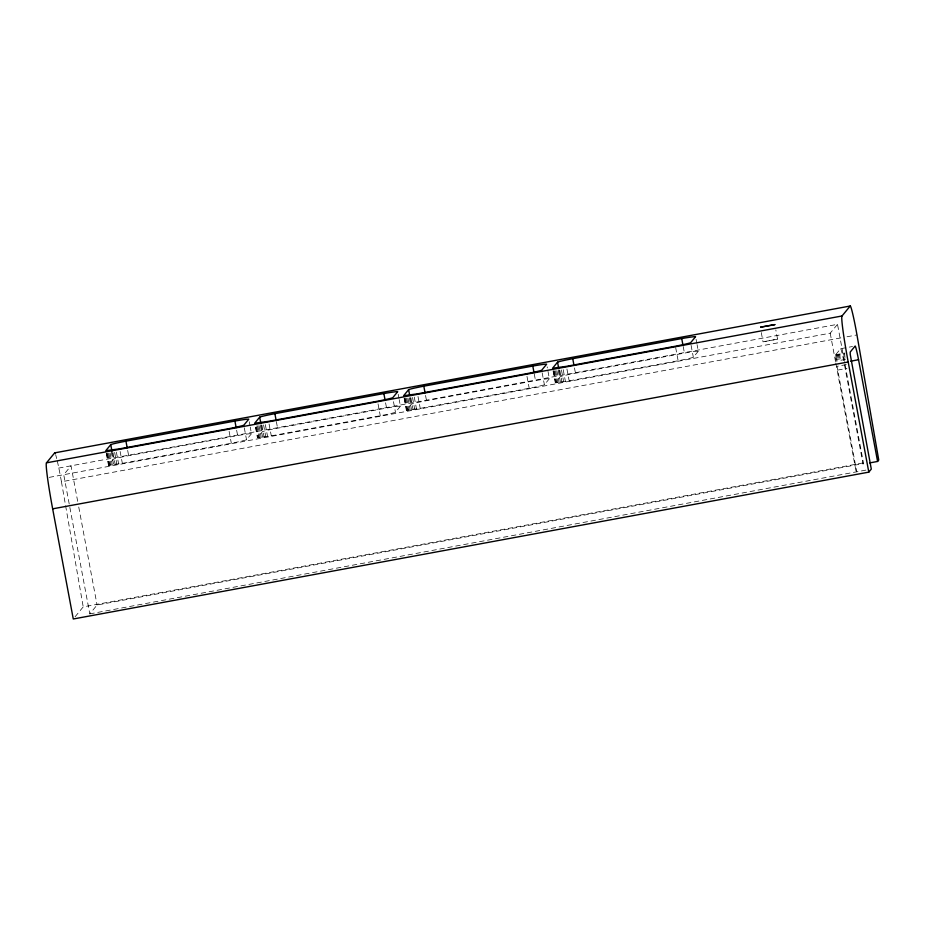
<?xml version="1.0" encoding="UTF-8"?>
<svg xmlns="http://www.w3.org/2000/svg" width="925" height="925" viewBox="0 0 925 925"><rect width="100%" height="100%" fill="white"/><g stroke="black" fill="none" stroke-linecap="round" stroke-linejoin="round"><path stroke-width="0.69" stroke-dasharray="4.62 3.47" d="M845.462 359.386L836.212 361.097L835.668 354.738L840.64 348.702L852.526 346.505M251.496 433.698L246.524 439.745A18.754 0.856 -10.6 0 1 231.331 443.237L122.354 463.344L108.491 465.229L113.463 459.182A16.13 0.728 -10.6 0 1 128.656 455.69L237.633 435.571A17.378 0.786 -10.6 0 1 251.496 433.698L250.259 427.096M75.075 616.79L83.215 606.893L864.54 462.662M77.677 501.327L71.028 465.818L63.732 474.687L89.783 613.888L97.079 605.019L863.557 463.529L837.507 324.328L56.506 468.501M400.433 406.202L395.461 412.249A18.754 0.856 -10.6 0 1 380.267 415.741L271.291 435.86L257.428 437.733L262.399 431.686A16.13 0.728 -10.6 0 1 277.593 428.194L386.569 408.075A17.378 0.786 -10.6 0 1 400.433 406.202L399.195 399.6M549.369 378.707L544.397 384.754A18.754 0.856 -10.6 0 1 529.204 388.246L420.228 408.364L406.364 410.238L411.336 404.19A16.13 0.728 -10.6 0 1 426.529 400.698L535.506 380.591A17.378 0.786 -10.6 0 1 549.369 378.707L547.149 366.82M698.306 351.211L693.334 357.258A18.754 0.856 -10.6 0 1 678.141 360.75L569.164 380.869L555.289 382.742L560.273 376.695A16.13 0.728 -10.6 0 1 575.466 373.214L684.442 353.096A17.378 0.786 -10.6 0 1 698.306 351.211L697.068 344.609M49.21 477.369L830.211 333.185L837.507 324.328M89.783 613.888L866.008 470.085M863.557 463.529L863.06 464.13L844.294 363.837M761.287 332.584L763.021 341.834L777.555 339.151L775.821 329.901M777.555 339.151L763.021 341.834M57.315 461.136A25.044 1.353 79.5 0 1 61.443 481.786L841.345 337.822M847.022 336.769L856.966 334.931M835.668 354.738L844.918 353.038M835.599 355.466L844.837 353.755M835.622 356.183L844.872 354.472M835.703 357.119L844.953 355.42M835.83 358.264L845.08 356.564M836.003 359.594L845.253 357.894M846.294 364.589L837.044 366.3L856.758 471.785M837.726 370.081L846.965 368.37M830.211 333.185L835.529 361.594M835.795 363.016L856.261 472.397M696.086 339.325L696.826 343.291M691.102 345.372L693.334 357.258M683.205 346.493L684.442 353.096M675.666 347.546L678.141 360.75M574.471 367.93L575.466 373.214M566.933 368.983L569.164 380.869M563.209 369.642L565.429 381.528M561.44 369.942L563.672 381.828M559.787 370.208L562.007 382.094M559.035 370.092L560.273 376.695M558.261 370.439L560.481 382.326M556.885 370.636L559.116 382.522M555.705 370.786L557.925 382.672M554.722 370.89L556.942 382.777M553.948 370.96L556.179 382.846M553.416 370.971L555.636 382.858M553.069 370.856L555.289 382.742M542.177 372.868L544.397 384.754M534.268 373.978L535.506 380.591M526.984 376.359L529.204 388.246M425.535 395.426L426.529 400.698M417.996 396.478L420.228 408.364M414.273 397.137L416.504 409.023M412.504 397.438L414.735 409.324M410.85 397.704L413.07 409.59M410.099 397.588L411.336 404.19M409.324 397.935L411.544 409.821M407.948 398.132L410.18 410.018M406.769 398.282L408.989 410.168M405.786 398.386L408.006 410.272M405.011 398.444L407.243 410.342M404.479 398.467L406.699 410.353M404.132 398.351L406.364 410.238M398.212 394.316L398.953 398.282M393.483 401.681L395.461 412.249M385.575 402.791L386.569 408.075M378.047 403.855L380.267 415.741M276.355 421.592L277.593 428.194M269.071 423.962L271.291 435.86M265.336 424.633L267.568 436.519M263.579 424.933L265.799 436.82M261.914 425.199L264.134 437.086M261.162 425.084L262.399 431.686M260.387 425.431L262.608 437.317M259.023 425.616L261.243 437.513M257.832 425.778L260.052 437.664M256.849 425.882L259.069 437.768M256.329 427.257L258.306 437.826M255.797 427.281L257.774 437.849M255.45 427.165L257.428 437.733M249.276 421.812L250.016 425.778M244.304 427.859L246.524 439.745M236.65 430.287L237.633 435.571M229.111 431.339L231.331 443.237M127.673 450.406L128.656 455.69M120.134 451.458L122.354 463.344M116.4 452.128L118.631 464.015M114.642 452.417L116.862 464.315M112.977 452.683L115.197 464.581M112.226 452.579L113.463 459.182M111.208 451.597L113.671 464.812M110.087 453.111L112.307 464.998M108.896 453.262L111.116 465.159M107.913 453.377L110.133 465.263M107.15 453.435L109.37 465.321M106.606 453.447L108.838 465.333M106.259 453.342L108.491 465.229M78.741 507.004L97.079 605.019M61.443 481.786L83.215 606.893M55.639 454.73A25.044 1.353 79.5 0 1 56.691 458.557M840.64 348.702A16.13 0.867 79.5 0 1 843.669 360.588"/><path stroke-width="1.39" d="M877.594 461.448L858.55 359.733A16.13 0.867 79.5 0 0 855.174 346.019L850.202 352.055L850.237 354.437L871.292 469.102L868.806 472.132L73.272 618.987L52.656 508.842A44.388 2.393 79.5 0 1 46.493 462.835L54.691 452.868L850.214 306.013A25.044 1.353 79.5 0 1 856.966 334.931L878.75 460.037L877.594 461.448L869.662 462.916M110.746 444.647L105.774 450.695L119.637 448.822L228.614 428.703A18.754 0.856 -10.6 0 0 243.807 425.211L248.779 419.164A17.378 0.786 -10.6 0 0 234.915 421.048L125.939 441.167A16.13 0.728 -10.6 0 0 110.746 444.647L111.983 451.25M259.682 417.152L254.699 423.199L268.574 421.326L377.55 401.207A18.754 0.856 -10.6 0 0 392.743 397.715L397.715 391.68A17.378 0.786 -10.6 0 0 383.852 393.553L274.875 413.672A16.13 0.728 -10.6 0 0 259.682 417.152L260.919 423.766M408.619 389.668L403.635 395.703L417.51 393.83L526.487 373.712A18.754 0.856 -10.6 0 0 541.68 370.231L546.652 364.184A17.378 0.786 -10.6 0 0 532.788 366.057L423.812 386.176A16.13 0.728 -10.6 0 0 408.619 389.668L409.602 394.952M557.555 362.172L552.572 368.219L566.447 366.335L675.423 346.216A18.754 0.856 -10.6 0 0 690.617 342.736L695.588 336.688A17.378 0.786 -10.6 0 0 681.725 338.562L572.748 358.68A16.13 0.728 -10.6 0 0 557.555 362.172L558.781 368.774M46.493 462.835L842.016 315.98L850.214 306.013M850.63 361.201L858.55 359.733M52.656 508.842L848.19 361.987A44.388 2.393 79.5 0 1 842.016 315.98M848.19 361.987L868.806 472.132M681.725 338.562L682.962 345.164M572.748 358.68L573.974 365.283M532.788 366.057L534.026 372.659M423.812 386.176L425.049 392.778M383.852 393.553L385.089 400.155M274.875 413.672L276.113 420.274M234.915 421.048L236.153 427.651M125.939 441.167L127.176 447.769M54.691 452.868A25.044 1.353 79.5 0 1 55.222 453.574M760.639 327.149L774.826 324.617L760.639 327.149"/></g></svg>
